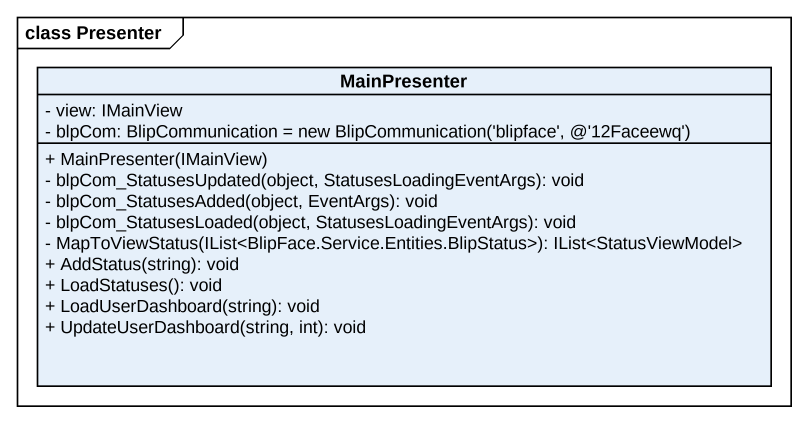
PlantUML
@startuml
mainframe class Presenter
hide circle
hide empty members
skinparam classAttributeIconSize 0
class MainPresenter {
  - view: IMainView
  {field} - blpCom: BlipCommunication = new BlipCommunication('blipface', @'12Faceewq')
  + MainPresenter(IMainView)
  - blpCom_StatusesUpdated(object, StatusesLoadingEventArgs): void
  - blpCom_StatusesAdded(object, EventArgs): void
  - blpCom_StatusesLoaded(object, StatusesLoadingEventArgs): void
  - MapToViewStatus(IList<BlipFace.Service.Entities.BlipStatus>): IList<StatusViewModel>
  + AddStatus(string): void
  + LoadStatuses(): void
  + LoadUserDashboard(string): void
  + UpdateUserDashboard(string, int): void
}
@enduml
